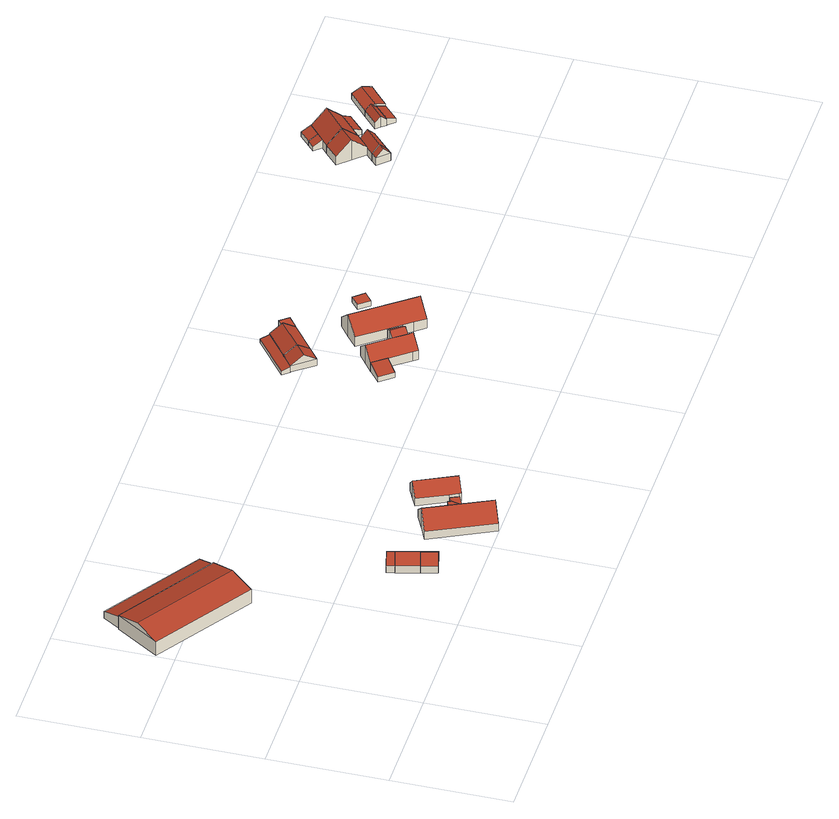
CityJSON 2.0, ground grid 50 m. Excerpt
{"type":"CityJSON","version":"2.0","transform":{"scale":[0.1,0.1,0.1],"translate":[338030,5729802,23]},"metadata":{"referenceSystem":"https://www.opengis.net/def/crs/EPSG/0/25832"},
"CityObjects":{
"building1":{"type":"Building","attributes":{"Geometrietyp2DReferenz":"3000","Gemeindeschluessel":"05170048","function":"31001_2728","roofType":"3100","measuredHeight":9.62},"address":[{"country":"Germany","locality":"Wesel","thoroughfareNumber":"70","thoroughfareName":"Bruchweg"}],"geometry":[{"type":"Solid","lod":"2","boundaries":[[[[0,1,2,3]],[[4,5,1,0]],[[6,7,5,4]],[[3,2,7,6]],[[0,8,4]],[[6,9,3]],[[3,9,8,0]],[[4,8,9,6]],[[1,5,7,2]]]],"semantics":{"surfaces":[{"type":"WallSurface"},{"type":"RoofSurface"},{"type":"GroundSurface"}],"values":[[0,0,0,0,0,0,1,1,2]]}}]},
"building2":{"type":"Building","attributes":{"Geometrietyp2DReferenz":"3000","Gemeindeschluessel":"05170048","function":"31001_2724","roofType":"2100","measuredHeight":5.74},"address":[{"country":"Germany","locality":"Wesel","thoroughfareNumber":"70","thoroughfareName":"Bruchweg"}],"geometry":[{"type":"Solid","lod":"2","boundaries":[[[[10,11,12,13]],[[14,15,11,10]],[[16,17,15,14]],[[13,12,17,16]],[[14,10,13,16]],[[11,15,17,12]]]],"semantics":{"surfaces":[{"type":"WallSurface"},{"type":"RoofSurface"},{"type":"GroundSurface"}],"values":[[0,0,0,0,1,2]]}}]},
"building3":{"type":"Building","attributes":{"Gemeindeschluessel":"05170048","Geometrietyp2DReferenz":"3000","function":"31001_2720"},"address":[{"country":"Germany","locality":"Wesel","thoroughfareNumber":"70","thoroughfareName":"Bruchweg"}],"children":["building3-1","building3-2","building3-3"]},
"building3-1":{"type":"BuildingPart","attributes":{"roofType":"3100","measuredHeight":6.66},"parents":["building3"],"geometry":[{"type":"Solid","lod":"2","boundaries":[[[[18,19,20,21]],[[22,23,24,25]],[[26,27,23,22]],[[21,20,27,26]],[[18,21,26,28]],[[22,25,28,26]],[[19,29,24,23,27,20]],[[18,30,29,19]],[[28,30,18]],[[30,25,24,29]],[[28,25,30]]]],"semantics":{"surfaces":[{"type":"WallSurface"},{"type":"RoofSurface"},{"type":"GroundSurface"},{"type":"ClosureSurface"}],"values":[[0,0,0,0,1,1,2,3,3,3,3]]}}]},
"building3-2":{"type":"BuildingPart","attributes":{"roofType":"1000","measuredHeight":3.28},"address":[{"country":"Germany","locality":"Wesel","thoroughfareNumber":"70","thoroughfareName":"Bruchweg"}],"parents":["building3"],"geometry":[{"type":"Solid","lod":"2","boundaries":[[[[31,32,33,34]],[[35,36,37,38]],[[34,33,36,35]],[[38,31,34,35]],[[32,37,36,33]],[[38,37,32,31]]]],"semantics":{"surfaces":[{"type":"WallSurface"},{"type":"RoofSurface"},{"type":"GroundSurface"},{"type":"ClosureSurface"}],"values":[[0,0,0,1,2,3]]}}]},
"building3-3":{"type":"BuildingPart","attributes":{"roofType":"3100","measuredHeight":6.68},"address":[{"country":"Germany","locality":"Wesel","thoroughfareNumber":"70","thoroughfareName":"Bruchweg"}],"parents":["building3"],"geometry":[{"type":"MultiSurface","lod":"2","boundaries":[[[25,39,40,31]],[[38,41,42,18]],[[38,43,31]],[[31,43,28,25]],[[18,28,43,38]],[[39,42,41,40]],[[24,29,19,42,39]],[[30,18,19,29]],[[25,30,29,24]],[[37,32,40,41]],[[38,31,32,37]],[[30,28,18]],[[30,25,28]]],"semantics":{"surfaces":[{"type":"WallSurface"},{"type":"RoofSurface"},{"type":"GroundSurface"},{"type":"ClosureSurface"}],"values":[0,0,0,1,1,2,0,3,3,0,3,3,3]}}]},
"building4":{"type":"Building","attributes":{"name":"Willichs Kat","Geometrietyp2DReferenz":"3000","Gemeindeschluessel":"05170048","function":"31001_1210","roofType":"3100","measuredHeight":9.89},"address":[{"country":"Germany","locality":"Wesel","thoroughfareNumber":"70","thoroughfareName":"Bruchweg"}],"geometry":[{"type":"Solid","lod":"2","boundaries":[[[[44,45,46,47]],[[48,49,45,44]],[[50,51,49,48]],[[52,53,51,50]],[[54,55,53,52]],[[56,57,55,54]],[[58,59,57,56]],[[47,46,59,58]],[[54,52,50,48,44,56]],[[47,58,56,44]],[[45,49,51,53,55,57,59,46]]]],"semantics":{"surfaces":[{"type":"WallSurface"},{"type":"RoofSurface"},{"type":"GroundSurface"}],"values":[[0,0,0,0,0,0,0,0,1,1,2]]}}]},
"building5":{"type":"Building","attributes":{"Gemeindeschluessel":"05170048","Geometrietyp2DReferenz":"3000","function":"31001_2720"},"address":[{"country":"Germany","locality":"Wesel","thoroughfareNumber":"70","thoroughfareName":"Bruchweg"}],"children":["building5-1","building5-2"]},
"building5-1":{"type":"BuildingPart","attributes":{"roofType":"1000","measuredHeight":2.28},"parents":["building5"],"geometry":[{"type":"Solid","lod":"2","boundaries":[[[[60,61,62,63]],[[64,65,61,60]],[[66,67,65,64]],[[64,60,63,66]],[[61,65,67,62]],[[66,63,62,67]]]],"semantics":{"surfaces":[{"type":"WallSurface"},{"type":"RoofSurface"},{"type":"GroundSurface"},{"type":"ClosureSurface"}],"values":[[0,0,0,1,2,3]]}}]},
"building5-2":{"type":"BuildingPart","attributes":{"roofType":"1000","measuredHeight":3.56},"parents":["building5"],"geometry":[{"type":"MultiSurface","lod":"2","boundaries":[[[68,62,69,70]],[[71,72,67,73]],[[70,69,72,71]],[[73,68,70,71]],[[62,67,72,69]],[[68,73,66,63]],[[67,62,63,66]]],"semantics":{"surfaces":[{"type":"WallSurface"},{"type":"RoofSurface"},{"type":"GroundSurface"},{"type":"ClosureSurface"}],"values":[0,0,0,1,2,0,3]}}]},
"building6":{"type":"Building","attributes":{"Geometrietyp2DReferenz":"3000","Gemeindeschluessel":"05170048","function":"31001_2720","roofType":"3100","measuredHeight":8.71},"address":[{"country":"Germany","locality":"Wesel","thoroughfareNumber":"70","thoroughfareName":"Bruchweg"}],"geometry":[{"type":"Solid","lod":"2","boundaries":[[[[74,75,76,77]],[[78,65,75,74]],[[79,61,65,78]],[[80,81,61,79]],[[82,83,81,80]],[[84,85,83,82]],[[86,87,85,84]],[[77,76,87,86]],[[80,79,78,74,77,82]],[[86,84,82,77]],[[75,65,61,81,83,85,87,76]]]],"semantics":{"surfaces":[{"type":"WallSurface"},{"type":"RoofSurface"},{"type":"GroundSurface"}],"values":[[0,0,0,0,0,0,0,0,1,1,2]]}}]},
"building7":{"type":"Building","attributes":{"Geometrietyp2DReferenz":"3000","Gemeindeschluessel":"05170048","function":"31001_2720","roofType":"2100","measuredHeight":4.29},"address":[{"country":"Germany","locality":"Wesel","thoroughfareNumber":"74","thoroughfareName":"Bruchweg"}],"geometry":[{"type":"Solid","lod":"2","boundaries":[[[[88,89,90,91]],[[92,93,89,88]],[[94,95,93,92]],[[96,97,95,94]],[[91,90,97,96]],[[94,92,88,91,96]],[[89,93,95,97,90]]]],"semantics":{"surfaces":[{"type":"WallSurface"},{"type":"RoofSurface"},{"type":"GroundSurface"}],"values":[[0,0,0,0,0,1,2]]}}]},
"building8":{"type":"Building","attributes":{"Geometrietyp2DReferenz":"3000","Gemeindeschluessel":"05170048","function":"31001_2720","roofType":"3100","measuredHeight":6.76},"address":[{"country":"Germany","locality":"Wesel","thoroughfareNumber":"74","thoroughfareName":"Bruchweg"}],"geometry":[{"type":"Solid","lod":"2","boundaries":[[[[98,99,100,101]],[[102,103,99,98]],[[104,105,103,102]],[[101,100,105,104]],[[98,106,102]],[[104,107,101]],[[101,107,106,98]],[[102,106,107,104]],[[99,103,105,100]]]],"semantics":{"surfaces":[{"type":"WallSurface"},{"type":"RoofSurface"},{"type":"GroundSurface"}],"values":[[0,0,0,0,0,0,1,1,2]]}}]},
"building9":{"type":"Building","attributes":{"Geometrietyp2DReferenz":"3000","Gemeindeschluessel":"05170048","function":"31001_2720","roofType":"3100","measuredHeight":9.18},"address":[{"country":"Germany","locality":"Wesel","thoroughfareNumber":"74","thoroughfareName":"Bruchweg"}],"geometry":[{"type":"Solid","lod":"2","boundaries":[[[[108,109,110,111]],[[112,113,109,108]],[[114,115,113,112]],[[116,117,115,114]],[[118,119,117,116]],[[120,121,119,118]],[[122,123,121,120]],[[124,125,123,122]],[[111,110,125,124]],[[112,108,111,124,122,114]],[[120,118,116,114,122]],[[109,113,115,117,119,121,123,125,110]]]],"semantics":{"surfaces":[{"type":"WallSurface"},{"type":"RoofSurface"},{"type":"GroundSurface"}],"values":[[0,0,0,0,0,0,0,0,0,1,1,2]]}}]},
"building10":{"type":"Building","attributes":{"Geometrietyp2DReferenz":"3000","Gemeindeschluessel":"05170048","function":"51009_1610","roofType":"2100","measuredHeight":2.91},"geometry":[{"type":"Solid","lod":"2","boundaries":[[[[126,127,128,129]],[[130,131,127,126]],[[132,133,131,130]],[[129,128,133,132]],[[130,126,129,132]],[[127,131,133,128]]]],"semantics":{"surfaces":[{"type":"WallSurface"},{"type":"RoofSurface"},{"type":"GroundSurface"}],"values":[[0,0,0,0,1,2]]}}]},
"building11":{"type":"Building","attributes":{"Geometrietyp2DReferenz":"3000","Gemeindeschluessel":"05170048","function":"31001_2720","roofType":"3100","measuredHeight":6.89},"address":[{"country":"Germany","locality":"Wesel","thoroughfareNumber":"74","thoroughfareName":"Bruchweg"}],"geometry":[{"type":"Solid","lod":"2","boundaries":[[[[104,134,135,107]],[[136,127,134,104]],[[137,138,127,136]],[[139,140,138,137]],[[141,142,140,139]],[[143,144,142,141]],[[101,145,144,143]],[[107,135,145,101]],[[136,104,107,137]],[[101,143,141,139,137,107]],[[134,127,138,140,142,144,145,135]]]],"semantics":{"surfaces":[{"type":"WallSurface"},{"type":"RoofSurface"},{"type":"GroundSurface"}],"values":[[0,0,0,0,0,0,0,0,1,1,2]]}}]},
"building12":{"type":"Building","attributes":{"Geometrietyp2DReferenz":"3000","Gemeindeschluessel":"05170048","function":"31001_2720","roofType":"3100","measuredHeight":5.88},"address":[{"country":"Germany","locality":"Wesel","thoroughfareNumber":"74","thoroughfareName":"Bruchweg"}],"geometry":[{"type":"Solid","lod":"2","boundaries":[[[[118,146,147,120]],[[148,149,146,118]],[[150,151,149,148]],[[152,153,151,150]],[[154,155,153,152]],[[156,157,155,154]],[[120,147,157,156]],[[118,120,156,154,148]],[[152,150,148,154]],[[146,149,151,153,155,157,147]]]],"semantics":{"surfaces":[{"type":"WallSurface"},{"type":"RoofSurface"},{"type":"GroundSurface"}],"values":[[0,0,0,0,0,0,0,1,1,2]]}}]},
"building13":{"type":"Building","attributes":{"Geometrietyp2DReferenz":"3000","Gemeindeschluessel":"05170048","function":"31001_2720","roofType":"1000","measuredHeight":3.36},"address":[{"country":"Germany","locality":"Wesel","thoroughfareNumber":"74","thoroughfareName":"Bruchweg"}],"geometry":[{"type":"Solid","lod":"2","boundaries":[[[[158,159,160,161]],[[162,163,159,158]],[[164,165,163,162]],[[161,160,165,164]],[[162,158,161,164]],[[159,163,165,160]]]],"semantics":{"surfaces":[{"type":"WallSurface"},{"type":"RoofSurface"},{"type":"GroundSurface"}],"values":[[0,0,0,0,1,2]]}}]},
"building14":{"type":"Building","attributes":{"Geometrietyp2DReferenz":"3000","Gemeindeschluessel":"05170048","function":"31001_1210","roofType":"3100","measuredHeight":10.84},"address":[{"country":"Germany","locality":"Wesel","thoroughfareNumber":"74","thoroughfareName":"Bruchweg"}],"geometry":[{"type":"Solid","lod":"2","boundaries":[[[[166,167,168,169]],[[170,171,167,166]],[[172,173,171,170]],[[174,175,173,172]],[[176,177,175,174]],[[178,179,177,176]],[[180,181,179,178]],[[182,183,181,180]],[[169,168,183,182]],[[170,166,169,182,180,178,172]],[[176,174,172,178]],[[167,171,173,175,177,179,181,183,168]]]],"semantics":{"surfaces":[{"type":"WallSurface"},{"type":"RoofSurface"},{"type":"GroundSurface"}],"values":[[0,0,0,0,0,0,0,0,0,1,1,2]]}}]},
"building15":{"type":"Building","attributes":{"Geometrietyp2DReferenz":"3000","Gemeindeschluessel":"05170048","function":"51009_1610","roofType":"1000","measuredHeight":2.48},"geometry":[{"type":"Solid","lod":"2","boundaries":[[[[184,185,186,187]],[[188,189,185,184]],[[190,191,189,188]],[[187,186,191,190]],[[188,184,187,190]],[[185,189,191,186]]]],"semantics":{"surfaces":[{"type":"WallSurface"},{"type":"RoofSurface"},{"type":"GroundSurface"}],"values":[[0,0,0,0,1,2]]}}]},
"building16":{"type":"Building","attributes":{"Geometrietyp2DReferenz":"3000","Gemeindeschluessel":"05170048","function":"51009_1610","roofType":"3100","measuredHeight":6.84},"geometry":[{"type":"Solid","lod":"2","boundaries":[[[[192,193,194,195]],[[196,197,193,192]],[[198,199,197,196]],[[195,194,199,198]],[[192,200,196]],[[198,201,195]],[[195,201,200,192]],[[196,200,201,198]],[[193,197,199,194]]]],"semantics":{"surfaces":[{"type":"WallSurface"},{"type":"RoofSurface"},{"type":"GroundSurface"}],"values":[[0,0,0,0,0,0,1,1,2]]}}]},
"building17":{"type":"Building","attributes":{"Geometrietyp2DReferenz":"3000","Gemeindeschluessel":"05170048","function":"31001_1210","roofType":"3100","measuredHeight":9.96},"address":[{"country":"Germany","locality":"Wesel","thoroughfareNumber":"85","thoroughfareName":"Bruchweg"}],"geometry":[{"type":"Solid","lod":"2","boundaries":[[[[202,203,204,205]],[[206,207,203,202]],[[208,209,207,206]],[[210,211,209,208]],[[212,213,211,210]],[[214,215,213,212]],[[205,204,215,214]],[[206,202,205,208]],[[214,212,210,208,205]],[[203,207,209,211,213,215,204]]]],"semantics":{"surfaces":[{"type":"WallSurface"},{"type":"RoofSurface"},{"type":"GroundSurface"}],"values":[[0,0,0,0,0,0,0,1,1,2]]}}]},
"building18":{"type":"Building","attributes":{"Geometrietyp2DReferenz":"3000","Gemeindeschluessel":"05170048","function":"31001_1210","roofType":"3100","measuredHeight":6.95},"address":[{"country":"Germany","locality":"Wesel","thoroughfareNumber":"85","thoroughfareName":"Bruchweg"}],"geometry":[{"type":"Solid","lod":"2","boundaries":[[[[198,216,217,201]],[[218,215,216,198]],[[219,213,215,218]],[[220,221,213,219]],[[222,223,221,220]],[[195,224,223,222]],[[201,217,224,195]],[[219,218,198,201,220]],[[195,222,220,201]],[[216,215,213,221,223,224,217]]]],"semantics":{"surfaces":[{"type":"WallSurface"},{"type":"RoofSurface"},{"type":"GroundSurface"}],"values":[[0,0,0,0,0,0,0,1,1,2]]}}]},
"building19":{"type":"Building","attributes":{"Geometrietyp2DReferenz":"3000","Gemeindeschluessel":"05170048","function":"31001_2463","roofType":"2100","measuredHeight":4.02},"address":[{"country":"Germany","locality":"Wesel","thoroughfareNumber":"85","thoroughfareName":"Bruchweg"}],"geometry":[{"type":"Solid","lod":"2","boundaries":[[[[225,226,227,228]],[[229,230,226,225]],[[231,232,230,229]],[[233,234,232,231]],[[228,227,234,233]],[[231,229,225,228,233]],[[226,230,232,234,227]]]],"semantics":{"surfaces":[{"type":"WallSurface"},{"type":"RoofSurface"},{"type":"GroundSurface"}],"values":[[0,0,0,0,0,1,2]]}}]},
"building20":{"type":"Building","attributes":{"Geometrietyp2DReferenz":"3000","Gemeindeschluessel":"05170048","function":"31001_2463","roofType":"2100","measuredHeight":4.09},"address":[{"country":"Germany","locality":"Wesel","thoroughfareNumber":"85","thoroughfareName":"Bruchweg"}],"geometry":[{"type":"Solid","lod":"2","boundaries":[[[[229,235,236,231]],[[237,238,235,229]],[[239,240,238,237]],[[231,236,240,239]],[[237,229,231,239]],[[235,238,240,236]]]],"semantics":{"surfaces":[{"type":"WallSurface"},{"type":"RoofSurface"},{"type":"GroundSurface"}],"values":[[0,0,0,0,1,2]]}}]},
"building21":{"type":"Building","attributes":{"Gemeindeschluessel":"05170048","Geometrietyp2DReferenz":"3000","function":"31001_2720"},"address":[{"country":"Germany","locality":"Wesel","thoroughfareNumber":"85","thoroughfareName":"Bruchweg"}],"children":["building21-1","building21-2"]},
"building21-1":{"type":"BuildingPart","attributes":{"roofType":"3100","measuredHeight":10.01},"parents":["building21"],"geometry":[{"type":"Solid","lod":"2","boundaries":[[[[241,242,243,244]],[[245,246,242,241]],[[247,248,246,245]],[[249,250,248,247]],[[251,236,250,249]],[[252,240,236,251]],[[253,254,240,252]],[[255,256,254,253]],[[244,243,257,258]],[[252,251,249,247,245,241,253]],[[244,258,255,253,241]],[[242,246,248,250,236,240,254,256,257,243]],[[255,258,257,256]]]],"semantics":{"surfaces":[{"type":"WallSurface"},{"type":"RoofSurface"},{"type":"GroundSurface"},{"type":"ClosureSurface"}],"values":[[0,0,0,0,0,0,0,0,0,1,1,2,3]]}}]},
"building21-2":{"type":"BuildingPart","attributes":{"roofType":"2100","measuredHeight":3.93},"parents":["building21"],"geometry":[{"type":"MultiSurface","lod":"2","boundaries":[[[259,260,256,261]],[[262,263,260,259]],[[264,257,263,262]],[[259,261,264,262]],[[256,260,263,257]],[[264,261,255,258]],[[256,257,258,255]]],"semantics":{"surfaces":[{"type":"WallSurface"},{"type":"RoofSurface"},{"type":"GroundSurface"},{"type":"ClosureSurface"}],"values":[0,0,0,1,2,0,3]}}]},
"building22":{"type":"Building","attributes":{"Geometrietyp2DReferenz":"3000","Gemeindeschluessel":"05170048","function":"51009_1610","roofType":"2100","measuredHeight":3.37},"geometry":[{"type":"Solid","lod":"2","boundaries":[[[[265,266,267,268]],[[269,270,266,265]],[[271,272,270,269]],[[268,267,272,271]],[[269,265,268,271]],[[266,270,272,267]]]],"semantics":{"surfaces":[{"type":"WallSurface"},{"type":"RoofSurface"},{"type":"GroundSurface"}],"values":[[0,0,0,0,1,2]]}}]},
"building23":{"type":"Building","attributes":{"Gemeindeschluessel":"05170048","Geometrietyp2DReferenz":"3000","function":"31001_2720"},"address":[{"country":"Germany","locality":"Wesel","thoroughfareNumber":"85","thoroughfareName":"Bruchweg"}],"children":["building23-1","building23-2"]},
"building23-1":{"type":"BuildingPart","attributes":{"roofType":"3100","measuredHeight":4.62},"parents":["building23"],"geometry":[{"type":"MultiSurface","lod":"2","boundaries":[[[273,274,275,276]],[[277,278,279,280]],[[281,282,278,277]],[[283,284,282,281]],[[285,286,284,283]],[[287,288,286,285]],[[276,275,288,287]],[[273,276,287,285,283,281,289]],[[277,280,289,281]],[[274,290,279,278,282,284,286,288,275]],[[289,291,292,273]],[[291,290,274,292]],[[289,293,291]],[[294,280,279,295]],[[291,293,294,295,290]]],"semantics":{"surfaces":[{"type":"WallSurface"},{"type":"RoofSurface"},{"type":"GroundSurface"},{"type":"ClosureSurface"}],"values":[0,0,0,0,0,0,0,1,1,2,0,3,0,3,3]}}]},
"building23-2":{"type":"BuildingPart","attributes":{"roofType":"3100","measuredHeight":5.3},"parents":["building23"],"geometry":[{"type":"MultiSurface","lod":"2","boundaries":[[[296,297,298,299]],[[300,301,297,296]],[[280,279,301,300]],[[299,298,274,292]],[[299,292,302,296]],[[280,300,296,302]],[[297,301,279,295,274,298]],[[302,294,280]],[[294,295,279,280]],[[302,293,294]],[[291,292,274,290]],[[294,293,291,290,295]]],"semantics":{"surfaces":[{"type":"WallSurface"},{"type":"RoofSurface"},{"type":"GroundSurface"},{"type":"ClosureSurface"}],"values":[0,0,0,0,1,1,2,0,3,0,3,3]}}]}
},
"vertices":[
[7,1079,70],[7,1079,2],[419,810,2],[419,810,70],[127,1263,70],[127,1263,2],[539,995,70],[539,995,2],[67,1171,98],[479,902,98],
[539,995,63],[539,995,6],[585,1064,6],[585,1064,38],[127,1263,63],[127,1263,6],[172,1333,38],[172,1333,6],
[775,229,34],[775,229,1],[793,160,1],[793,160,34],[882,183,34],[882,183,1],[863,252,1],[863,252,34],[837,172,67],[837,172,1],[819,240,67],[819,240,1],[819,240,34],
[838,347,34],[838,347,1],[829,380,1],[829,380,34],[740,357,34],[740,357,1],[749,324,1],[749,324,34],
[863,252,0],[838,347,0],[749,324,0],[775,229,0],[794,335,67],
[1037,297,105],[1037,297,6],[973,267,6],[973,267,44],[1100,327,44],[1100,327,6],[1153,217,44],[1153,217,6],[1175,169,44],[1175,169,6],[1225,64,44],[1225,64,6],[1161,34,105],[1161,34,6],[1098,4,44],[1098,4,6],
[1222,235,28],[1222,235,5],[1187,218,5],[1187,218,28],[1239,199,28],[1239,199,5],[1175,169,28],[1175,169,5],
[1187,218,41],[1181,231,5],[1181,231,41],[1153,217,41],[1153,217,5],[1175,169,41],
[1242,192,42],[1242,192,5],[1286,214,5],[1286,214,92],[1239,199,42],[1222,235,42],[1163,358,42],[1163,358,5],[1207,379,92],[1207,379,5],[1252,401,42],[1252,401,5],[1330,235,42],[1330,235,5],
[1923,746,49],[1923,746,6],[1864,700,6],[1864,700,31],[1924,745,49],[1924,745,6],[1967,688,49],[1967,688,6],[1909,644,31],[1909,644,6],
[1902,955,37],[1902,955,6],[1959,999,6],[1959,999,37],[1835,1042,37],[1835,1042,6],[1891,1086,37],[1891,1086,6],[1869,999,73],[1925,1042,73],
[1967,688,48],[1967,688,4],[2029,607,4],[2029,607,48],[1924,745,48],[1924,745,4],[1966,778,96],[1966,778,4],[2009,810,48],[2009,810,4],[2092,703,48],[2092,703,4],[2131,652,48],[2131,652,4],[2088,619,96],[2088,619,4],[2045,586,48],[2045,586,4],
[2006,1175,33],[2006,1175,4],[1983,1206,4],[1983,1206,21],[1835,1042,32],[1835,1042,4],[1811,1073,21],[1811,1073,4],
[1891,1086,4],[1925,1042,4],[2006,1175,37],[2040,1131,73],[2040,1131,4],[2043,1127,70],[2043,1127,4],[2073,1088,38],[2073,1088,4],[2074,1088,37],[2074,1088,4],[1959,999,4],
[2092,703,7],[2131,652,7],[2114,720,66],[2114,720,7],[2137,737,48],[2137,737,7],[2176,687,48],[2176,687,7],[2153,669,66],[2153,669,7],[2139,658,54],[2139,658,7],
[2119,1124,40],[2119,1124,6],[2089,1162,6],[2089,1162,40],[2073,1088,40],[2073,1088,6],[2043,1127,40],[2043,1127,6],
[2137,737,52],[2137,737,6],[2176,687,6],[2176,687,52],[2054,845,52],[2054,845,6],[2108,887,114],[2108,887,6],[2162,928,52],[2162,928,6],[2345,688,52],[2345,688,6],[2292,647,114],[2292,647,6],[2238,606,52],[2238,606,6],[2205,649,52],[2205,649,6],
[2312,851,32],[2312,851,7],[2354,884,7],[2354,884,32],[2277,896,32],[2277,896,7],[2315,928,32],[2315,928,7],
[3198,1016,46],[3198,1016,9],[3221,1037,9],[3221,1037,46],[3154,1064,46],[3154,1064,9],[3177,1085,46],[3177,1085,9],[3176,1040,78],[3199,1061,78],
[3118,1215,47],[3118,1215,8],[3164,1164,8],[3164,1164,107],[3177,1269,47],[3177,1269,8],[3223,1218,107],[3223,1218,8],[3269,1168,47],[3269,1168,8],[3256,1156,47],[3256,1156,8],[3210,1114,47],[3210,1114,8],
[3177,1085,8],[3199,1061,8],[3210,1114,45],[3256,1156,46],[3278,1132,78],[3278,1132,8],[3299,1109,46],[3299,1109,8],[3221,1037,8],
[3177,1322,29],[3177,1322,8],[3204,1293,8],[3204,1293,47],[3206,1349,29],[3206,1349,8],[3235,1319,48],[3235,1319,8],[3205,1292,48],[3205,1292,8],
[3206,1349,7],[3235,1319,7],[3253,1392,29],[3253,1392,7],[3281,1360,48],[3281,1360,7],
[3223,1218,108],[3223,1218,7],[3269,1168,7],[3269,1168,46],[3177,1269,46],[3177,1269,7],[3204,1293,46],[3204,1293,7],[3205,1292,47],[3205,1292,7],[3235,1319,47],[3281,1360,46],[3326,1310,108],[3326,1310,7],[3372,1260,46],[3372,1260,7],[3302,1197,7],[3302,1197,46],
[3398,1232,28],[3398,1232,7],[3372,1260,47],[3327,1168,28],[3327,1168,7],[3302,1197,47],
[3498,1119,28],[3498,1119,8],[3472,1148,8],[3472,1148,41],[3434,1060,27],[3434,1060,8],[3408,1089,41],[3408,1089,8],
[3472,1148,50],[3472,1148,7],[3498,1119,7],[3498,1119,36],[3527,1265,36],[3527,1265,7],[3438,1185,7],[3438,1185,36],[3558,1232,53],[3558,1232,7],[3588,1199,36],[3588,1199,7],[3562,1175,35],[3562,1175,7],[3561,1176,36],[3561,1176,7],[3468,1152,53],[3468,1152,7],[3468,1152,42],[3472,1148,36],[3462,1159,50],[3455,1167,45],[3455,1167,7],
[3391,1108,60],[3391,1108,7],[3408,1089,7],[3408,1089,36],[3373,1127,36],[3373,1127,7],[3455,1167,60]
]}
